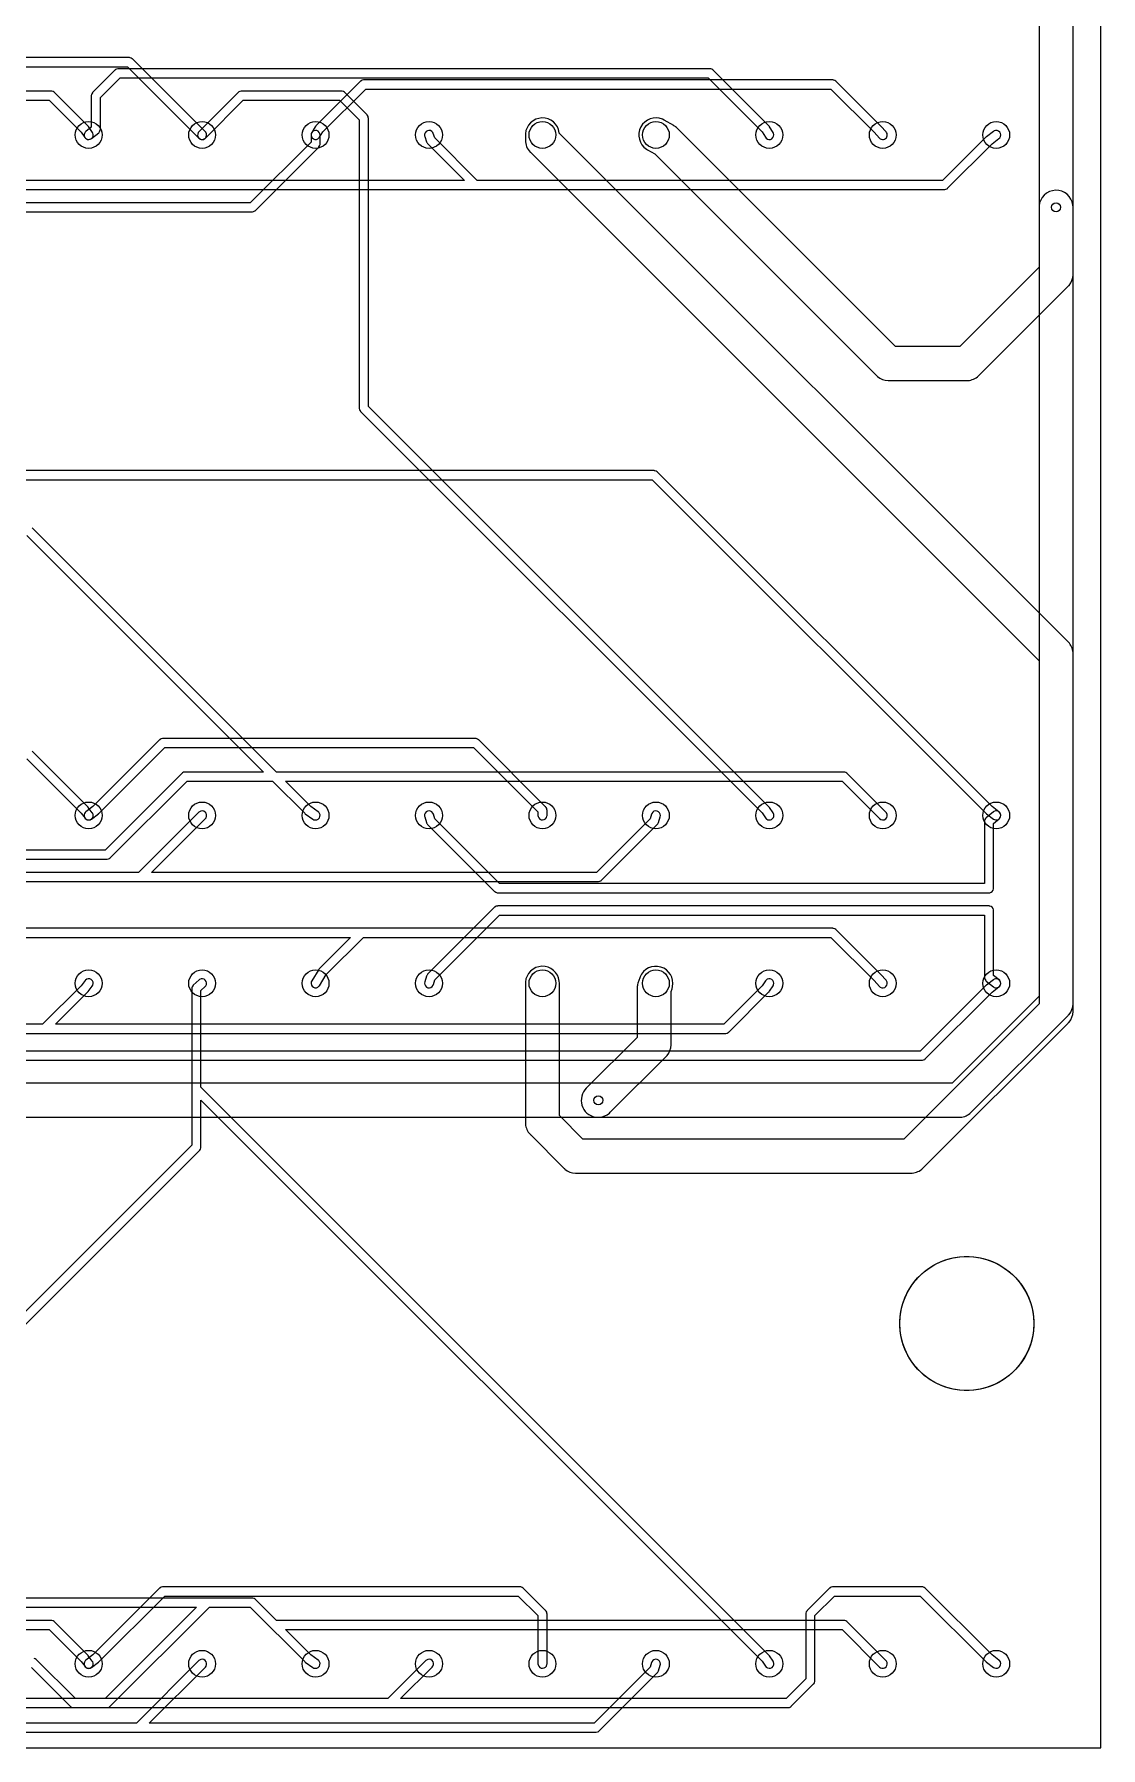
# Model space of a CAD drawing. Header units: millimetres. Extents: x 0 to 100, y 0 to 82.
# Drawn here: x 76.12 to 100, y 0 to 38.38 of the extents above; entities that cross this region are included whole.
import ezdxf

# ---------------------------------------------------------------- set-up
doc = ezdxf.new("R2010")
doc.units = ezdxf.units.MM

msp = doc.modelspace()

# ---------------------------------------------------------------- linework, layer by layer
at = {"layer": '16_copper'}
for points in [[(56.542, 37.648), (78.208, 37.648), (79.808, 36.048), (79.828, 36.033, 0.812818), (79.963, 36.179), (79.952, 36.192), (78.322, 37.822), (78.317, 37.826, 0.14076), (78.267, 37.85), (78.257, 37.851), (78.254, 37.852), (78.253, 37.851), (78.25, 37.852), (53.292, 37.852)], [(68.542, 36.898), (76.458, 36.898), (77.172, 36.185), (77.256, 36.062), (77.273, 36.043, 0.812811), (77.432, 36.163), (77.424, 36.178), (77.334, 36.308), (77.333, 36.308), (77.333, 36.309), (77.322, 36.322), (76.572, 37.072), (76.567, 37.076, 0.14076), (76.517, 37.1), (76.507, 37.101), (76.504, 37.102), (76.503, 37.101), (76.5, 37.102), (68.5, 37.102)], [(73.75, 34.898), (96.5, 34.898), (96.506, 34.899, 0.140725), (96.559, 34.917), (96.566, 34.924), (96.569, 34.925), (96.57, 34.926), (96.572, 34.928), (97.567, 35.923), (97.721, 36.039), (97.739, 36.056, 0.812806), (97.613, 36.21), (97.599, 36.201), (97.439, 36.081), (97.437, 36.08), (97.428, 36.072), (96.458, 35.102), (86.042, 35.102), (85.089, 36.055), (85.056, 36.152), (85.046, 36.175, 0.812808), (84.86, 36.104), (84.864, 36.088), (84.904, 35.968), (84.905, 35.965), (84.905, 35.963, 0.062133), (84.917, 35.941), (84.928, 35.928), (85.755, 35.102), (73.792, 35.102)], [(58.158, 14.119), (96.829, 14.119), (96.844, 14.12), (96.859, 14.12, 0.172129), (97.091, 14.224), (97.094, 14.226), (97.095, 14.228), (97.099, 14.231), (99.269, 16.401), (99.279, 16.412), (99.29, 16.423, 0.172152), (99.381, 16.661), (99.381, 16.664), (99.381, 16.666), (99.381, 16.671), (99.381, 34.5), (99.378, 34.549, 0.906837), (98.62, 34.526), (98.619, 34.5), (98.619, 16.829), (96.671, 14.881), (58, 14.881)], [(54.706, 28.398), (89.958, 28.398), (97.428, 20.928), (97.43, 20.927), (97.439, 20.919), (97.599, 20.799), (97.621, 20.786, 0.124733), (97.67, 20.779), (97.695, 20.785, 0.541593), (97.733, 20.95), (97.721, 20.961), (97.567, 21.077), (90.072, 28.572), (90.067, 28.576, 0.14076), (90.017, 28.6), (90.007, 28.601), (90.004, 28.602), (90.003, 28.601), (90, 28.602), (54.706, 28.602)], [(71, 19.898), (77.75, 19.898), (77.756, 19.899, 0.140725), (77.809, 19.917), (77.816, 19.924), (77.819, 19.925), (77.82, 19.926), (77.822, 19.928), (79.542, 21.648), (81.458, 21.648), (82.178, 20.928), (82.178, 20.928), (82.179, 20.928), (82.191, 20.917), (82.361, 20.797), (82.384, 20.785, 0.812815), (82.491, 20.952), (82.479, 20.963), (82.316, 21.078), (81.745, 21.648), (94.208, 21.648), (95.048, 20.808, 0.921471), (95.203, 20.939), (95.192, 20.952), (94.322, 21.822), (94.317, 21.826, 0.14076), (94.267, 21.85), (94.257, 21.851), (94.254, 21.852), (94.253, 21.851), (94.25, 21.852), (81.542, 21.852), (76.072, 27.322)], [(75.958, 27.148), (81.255, 21.852), (79.5, 21.852), (79.494, 21.851, 0.140725), (79.441, 21.833), (79.434, 21.826), (79.431, 21.825), (79.43, 21.824), (79.428, 21.822), (77.708, 20.102), (71.042, 20.102)], [(75.958, 22.148), (77.173, 20.933), (77.259, 20.819), (77.276, 20.801, 0.812806), (77.43, 20.927), (77.421, 20.941), (77.331, 21.061), (77.33, 21.063), (77.322, 21.072), (76.072, 22.322)], [(56.25, 19.398), (88.75, 19.398), (88.756, 19.399, 0.140725), (88.809, 19.417), (88.816, 19.424), (88.819, 19.425), (88.82, 19.426), (88.822, 19.428), (90.072, 20.678), (90.074, 20.681), (90.077, 20.684, 0.062123), (90.091, 20.705), (90.097, 20.72), (90.137, 20.85), (90.141, 20.875, 0.812805), (89.949, 20.925), (89.943, 20.91), (89.91, 20.804), (88.708, 19.602), (78.745, 19.602), (79.952, 20.808), (79.967, 20.828, 0.812818), (79.821, 20.963), (79.808, 20.952), (78.458, 19.602), (63.995, 19.602)], [(71.292, 18.148), (83.205, 18.148), (82.508, 17.452), (82.506, 17.449), (82.503, 17.447), (82.493, 17.433), (82.333, 17.173), (82.323, 17.15, 0.812808), (82.497, 17.053), (82.507, 17.067), (82.66, 17.317), (83.492, 18.148), (93.958, 18.148), (94.927, 17.18), (95.045, 17.051), (95.065, 17.035, 0.812806), (95.205, 17.176), (95.195, 17.189), (95.075, 17.319), (95.073, 17.32), (95.072, 17.322), (94.072, 18.322), (94.067, 18.326, 0.14076), (94.017, 18.35), (94.007, 18.351), (94.004, 18.352), (94.003, 18.351), (94, 18.352), (58.5, 18.352)], [(61.5, 15.398), (96, 15.398), (96.006, 15.399, 0.140725), (96.059, 15.417), (96.066, 15.424), (96.069, 15.425), (96.07, 15.426), (96.072, 15.428), (97.567, 16.923), (97.721, 17.039), (97.739, 17.056, 0.812806), (97.613, 17.21), (97.599, 17.201), (97.439, 17.081), (97.437, 17.08), (97.428, 17.072), (95.958, 15.602), (61.542, 15.602)], [(68.65, 15.998), (91.6, 15.998), (91.606, 15.999, 0.140725), (91.659, 16.017), (91.666, 16.024), (91.669, 16.025), (91.67, 16.026), (91.672, 16.028), (92.572, 16.928), (92.573, 16.93), (92.574, 16.931), (92.585, 16.944), (92.665, 17.064), (92.676, 17.086, 0.812812), (92.506, 17.189), (92.495, 17.176), (92.421, 17.065), (91.558, 16.202), (76.595, 16.202), (77.322, 16.928), (77.323, 16.93), (77.331, 16.939), (77.421, 17.059), (77.434, 17.081, 0.812811), (77.27, 17.193), (77.259, 17.181), (77.173, 17.067), (76.308, 16.202), (68.692, 16.202)], [(71, 0.898), (77.75, 0.898), (77.756, 0.899, 0.140725), (77.809, 0.917), (77.816, 0.924), (77.819, 0.925), (77.82, 0.926), (77.822, 0.928), (80.042, 3.148), (80.958, 3.148), (82.178, 1.928), (82.178, 1.928), (82.179, 1.928), (82.191, 1.917), (82.361, 1.797), (82.384, 1.785, 0.812815), (82.491, 1.952), (82.479, 1.963), (82.316, 2.078), (81.745, 2.648), (94.208, 2.648), (95.048, 1.808), (95.068, 1.793, 0.812818), (95.203, 1.939), (95.192, 1.952), (94.322, 2.822), (94.317, 2.826, 0.14076), (94.267, 2.85), (94.257, 2.851), (94.254, 2.852), (94.253, 2.851), (94.25, 2.852), (81.542, 2.852), (81.072, 3.322), (81.067, 3.326, 0.14076), (81.017, 3.35), (81.007, 3.351), (81.004, 3.352), (81.003, 3.351), (81, 3.352), (64.042, 3.352)], [(61.995, 2.648), (76.458, 2.648), (77.173, 1.933), (77.259, 1.819), (77.276, 1.801, 0.812806), (77.43, 1.927), (77.421, 1.941), (77.331, 2.061), (77.33, 2.063), (77.322, 2.072), (76.572, 2.822), (76.567, 2.826, 0.14076), (76.517, 2.85), (76.507, 2.851), (76.504, 2.852), (76.503, 2.851), (76.5, 2.852), (38.25, 2.852)], [(16.55, 0.348), (88.7, 0.348), (88.706, 0.349, 0.140725), (88.759, 0.367), (88.766, 0.374), (88.769, 0.375), (88.77, 0.376), (88.772, 0.378), (90.072, 1.678), (90.074, 1.681), (90.077, 1.684, 0.062123), (90.091, 1.705), (90.097, 1.72), (90.137, 1.85), (90.141, 1.875, 0.812805), (89.949, 1.925), (89.943, 1.91), (89.91, 1.804), (88.658, 0.552), (78.695, 0.552), (79.952, 1.808), (79.967, 1.828, 0.812818), (79.821, 1.963), (79.808, 1.952), (78.408, 0.552), (63.945, 0.552)]]:
    msp.add_lwpolyline(points, format="xyb", dxfattribs=at)
msp.add_lwpolyline([(95.137, 36.02, 0.541588), (95.205, 36.176), (95.195, 36.189), (95.075, 36.319), (95.073, 36.32), (95.072, 36.322), (94.072, 37.322), (94.067, 37.326, 0.14076), (94.017, 37.35), (94.007, 37.351), (94.004, 37.352), (94.003, 37.351), (94, 37.352), (83.5, 37.352), (83.494, 37.351, 0.140725), (83.441, 37.333), (83.434, 37.326), (83.431, 37.325), (83.43, 37.324), (83.428, 37.322), (82.428, 36.322), (82.426, 36.319), (82.423, 36.317), (82.413, 36.303), (82.333, 36.173), (82.323, 36.15, 0.812808), (82.497, 36.053), (82.507, 36.067), (82.58, 36.187), (83.542, 37.148), (93.958, 37.148), (94.927, 36.18), (95.045, 36.051), (95.065, 36.035, 0.124733), (95.112, 36.019)], format="xyb", close=True, dxfattribs=at)
msp.add_lwpolyline([(64, 3.148), (79.755, 3.148), (77.708, 1.102), (71.042, 1.102)], dxfattribs=at)
at = {"layer": '1_copper'}
for points in [[(98.619, 46.092), (98.619, 33.158), (96.842, 31.381), (95.408, 31.381), (90.519, 36.269), (90.509, 36.278), (90.5, 36.288, 0.032037), (90.461, 36.317), (90.445, 36.327), (90.442, 36.329), (90.441, 36.329), (90.439, 36.331), (90.229, 36.451), (90.185, 36.472, 0.906836), (89.829, 35.803), (89.851, 35.789), (90.017, 35.695), (94.981, 30.731), (94.992, 30.721), (95.002, 30.71, 0.172152), (95.24, 30.619), (95.244, 30.619), (95.246, 30.619), (95.25, 30.619), (97, 30.619), (97.015, 30.62), (97.03, 30.62, 0.172129), (97.262, 30.724), (97.265, 30.726), (97.266, 30.728), (97.269, 30.731), (99.269, 32.731), (99.279, 32.742), (99.29, 32.752, 0.172152), (99.381, 32.99), (99.381, 32.994), (99.381, 32.996), (99.381, 33), (99.381, 46.25)], [(71.75, 34.398), (81, 34.398), (81.006, 34.399, 0.140725), (81.059, 34.417), (81.066, 34.424), (81.069, 34.425), (81.07, 34.426), (81.072, 34.428), (82.492, 35.848), (82.496, 35.853, 0.14076), (82.52, 35.903), (82.521, 35.913), (82.522, 35.916), (82.521, 35.917), (82.522, 35.92), (82.522, 36.12), (82.518, 36.145, 0.812812), (82.32, 36.137), (82.318, 36.12), (82.318, 35.962), (80.958, 34.602), (71.792, 34.602)], [(68.222, 1.778), (79.822, 13.378), (79.826, 13.383, 0.14076), (79.85, 13.433), (79.851, 13.443), (79.852, 13.446), (79.851, 13.447), (79.852, 13.45), (79.852, 14.505), (92.421, 1.935), (92.495, 1.824), (92.512, 1.805, 0.812815), (92.673, 1.922), (92.665, 1.936), (92.585, 2.056), (92.583, 2.058), (92.583, 2.059), (92.572, 2.072), (79.852, 14.792), (79.852, 16.956), (79.949, 17.045), (79.965, 17.065, 0.812806), (79.824, 17.205), (79.811, 17.195), (79.681, 17.075), (79.676, 17.068), (79.67, 17.062, 0.124733), (79.65, 17.017), (79.649, 17.011, 0.013421), (79.649, 17.005), (79.648, 17), (79.648, 13.492), (68.137, 1.981)], [(76.058, 1.798), (76.928, 0.928), (76.933, 0.924, 0.14076), (76.983, 0.9), (76.993, 0.899), (76.996, 0.898), (76.997, 0.899), (77, 0.898), (93, 0.898), (93.006, 0.899, 0.140725), (93.059, 0.917), (93.066, 0.924), (93.069, 0.925), (93.07, 0.926), (93.072, 0.928), (93.572, 1.428), (93.576, 1.433, 0.14076), (93.6, 1.483), (93.601, 1.493), (93.602, 1.496), (93.601, 1.497), (93.602, 1.5), (93.602, 2.958), (94.042, 3.398), (95.958, 3.398), (97.428, 1.928), (97.43, 1.927), (97.439, 1.919), (97.599, 1.799), (97.621, 1.786, 0.812811), (97.733, 1.95), (97.721, 1.961), (97.567, 2.077), (96.072, 3.572), (96.067, 3.576, 0.14076), (96.017, 3.6), (96.007, 3.601), (96.004, 3.602), (96.003, 3.601), (96, 3.602), (94, 3.602), (93.994, 3.601, 0.140725), (93.941, 3.583), (93.934, 3.576), (93.931, 3.575), (93.93, 3.574), (93.928, 3.572), (93.428, 3.072), (93.424, 3.067, 0.14076), (93.4, 3.017), (93.399, 3.007), (93.398, 3.004), (93.399, 3.003), (93.398, 3), (93.398, 1.542), (92.958, 1.102), (84.325, 1.102), (85.032, 1.808), (85.047, 1.828, 0.812818), (84.901, 1.963), (84.888, 1.952), (84.038, 1.102), (77.042, 1.102), (76.172, 1.972), (76.167, 1.976, 0.14076), (76.117, 2)]]:
    msp.add_lwpolyline(points, format="xyb", dxfattribs=at)
for points in [[(77.367, 36.022), (77.39, 36.032), (77.404, 36.041), (77.564, 36.171), (77.572, 36.18), (77.58, 36.188, 0.124733), (77.6, 36.233), (77.6, 36.235), (77.601, 36.235), (77.601, 36.238), (77.602, 36.25), (77.602, 36.958), (78.042, 37.398), (91.208, 37.398), (92.42, 36.187), (92.493, 36.067), (92.509, 36.047, 0.812806), (92.674, 36.158), (92.667, 36.173), (92.587, 36.303), (92.584, 36.306), (92.583, 36.309), (92.572, 36.322), (91.322, 37.572), (91.317, 37.576, 0.14076), (91.267, 37.6), (91.257, 37.601), (91.254, 37.602), (91.253, 37.601), (91.25, 37.602), (78, 37.602), (77.994, 37.601, 0.140725), (77.941, 37.583), (77.934, 37.576), (77.931, 37.575), (77.93, 37.574), (77.928, 37.572), (77.428, 37.072), (77.424, 37.067, 0.14076), (77.4, 37.017), (77.399, 37.007), (77.398, 37.004), (77.399, 37.003), (77.398, 37), (77.398, 36.298), (77.276, 36.199), (77.259, 36.181, 0.624739), (77.342, 36.018)], [(92.606, 20.782, 0.463864), (92.673, 20.922), (92.665, 20.936), (92.585, 21.056), (92.583, 21.058), (92.583, 21.059), (92.572, 21.072), (83.602, 30.042), (83.602, 36.5), (83.601, 36.506, 0.140725), (83.583, 36.559), (83.576, 36.566), (83.575, 36.569), (83.574, 36.57), (83.572, 36.572), (83.072, 37.072), (83.067, 37.076, 0.14076), (83.017, 37.1), (83.007, 37.101), (83.004, 37.102), (83.003, 37.101), (83, 37.102), (80.76, 37.102), (80.754, 37.101, 0.140725), (80.701, 37.083), (80.694, 37.076), (80.691, 37.075), (80.69, 37.074), (80.688, 37.072), (79.808, 36.192), (79.793, 36.172, 0.812818), (79.939, 36.037), (79.952, 36.048), (80.802, 36.898), (82.958, 36.898), (83.398, 36.458), (83.398, 30), (83.399, 29.994, 0.140725), (83.417, 29.941), (83.424, 29.934), (83.425, 29.931), (83.426, 29.93), (83.428, 29.928), (92.421, 20.935), (92.495, 20.824), (92.512, 20.805, 0.188317), (92.581, 20.778)], [(95.765, 12.87), (95.78, 12.87, 0.172129), (96.012, 12.974), (96.015, 12.976), (96.016, 12.978), (96.019, 12.981), (99.269, 16.231), (99.279, 16.242), (99.29, 16.252, 0.172152), (99.381, 16.49), (99.381, 16.494), (99.381, 16.496), (99.381, 16.5), (99.381, 24.5), (99.38, 24.515), (99.38, 24.53, 0.172129), (99.276, 24.762), (99.274, 24.765), (99.272, 24.766), (99.269, 24.769), (87.878, 36.16), (87.878, 36.169, 0.906837), (87.12, 36.146), (87.119, 36.12), (87.119, 36, 0.192205), (87.224, 35.738), (87.226, 35.735), (87.228, 35.734), (87.231, 35.731), (98.619, 24.342), (98.619, 16.658), (95.592, 13.631), (88.408, 13.631), (87.881, 14.158), (87.881, 17.12), (87.878, 17.169, 0.906837), (87.12, 17.146), (87.119, 17.12), (87.119, 14), (87.12, 13.985), (87.12, 13.97, 0.172129), (87.224, 13.738), (87.226, 13.735), (87.228, 13.734), (87.231, 13.731), (87.981, 12.981), (87.992, 12.971), (88.002, 12.96, 0.172152), (88.24, 12.869), (88.244, 12.869), (88.246, 12.869), (88.25, 12.869), (95.75, 12.869)], [(77.363, 20.781), (77.387, 20.79), (77.401, 20.799), (77.561, 20.919), (77.563, 20.92), (77.572, 20.928), (79.042, 22.398), (85.958, 22.398), (87.398, 20.958), (87.398, 20.88), (87.402, 20.855, 0.812812), (87.6, 20.863), (87.602, 20.88), (87.602, 21), (87.601, 21.006, 0.140725), (87.583, 21.059), (87.576, 21.066), (87.575, 21.069), (87.574, 21.07), (87.572, 21.072), (86.072, 22.572), (86.067, 22.576, 0.14076), (86.017, 22.6), (86.007, 22.601), (86.004, 22.602), (86.003, 22.601), (86, 22.602), (79, 22.602), (78.994, 22.601, 0.140725), (78.941, 22.583), (78.934, 22.576), (78.931, 22.575), (78.93, 22.574), (78.928, 22.572), (77.433, 21.077), (77.279, 20.961), (77.261, 20.944, 0.624734), (77.338, 20.778)], [(97.508, 19.149), (97.517, 19.15, 0.320575), (97.6, 19.233), (97.601, 19.239, 0.013452), (97.601, 19.244), (97.602, 19.25), (97.602, 20.702), (97.724, 20.801), (97.741, 20.819, 0.812811), (97.61, 20.968), (97.596, 20.959), (97.436, 20.829), (97.428, 20.82), (97.42, 20.812, 0.124733), (97.4, 20.767), (97.4, 20.765), (97.399, 20.765), (97.399, 20.762), (97.398, 20.75), (97.398, 19.352), (86.542, 19.352), (85.09, 20.804), (85.057, 20.91), (85.047, 20.933, 0.812807), (84.859, 20.866), (84.863, 20.85), (84.903, 20.72), (84.904, 20.717), (84.905, 20.713, 0.062133), (84.917, 20.691), (84.928, 20.678), (86.428, 19.178), (86.433, 19.174, 0.14076), (86.483, 19.15), (86.493, 19.149), (86.496, 19.148), (86.497, 19.149), (86.5, 19.148), (97.5, 19.148)], [(97.691, 17.023, 0.541596), (97.736, 17.187), (97.724, 17.199), (97.602, 17.298), (97.602, 18.75), (97.601, 18.758), (97.6, 18.767, 0.320575), (97.517, 18.85), (97.511, 18.851, 0.013452), (97.506, 18.851), (97.5, 18.852), (86.5, 18.852), (86.494, 18.851, 0.140725), (86.441, 18.833), (86.434, 18.826), (86.431, 18.825), (86.43, 18.824), (86.428, 18.822), (84.928, 17.322), (84.926, 17.319), (84.923, 17.316, 0.062123), (84.909, 17.295), (84.903, 17.28), (84.863, 17.15), (84.859, 17.125, 0.812805), (85.051, 17.075), (85.057, 17.09), (85.09, 17.196), (86.542, 18.648), (97.398, 18.648), (97.398, 17.25), (97.4, 17.238), (97.401, 17.227, 0.124738), (97.424, 17.183), (97.425, 17.182), (97.425, 17.181), (97.427, 17.18), (97.436, 17.171), (97.596, 17.041), (97.617, 17.028, 0.12473), (97.666, 17.019)], [(88.78, 14.12, 0.161508), (89.001, 14.213), (89.019, 14.231), (90.269, 15.481), (90.279, 15.492), (90.29, 15.502, 0.172152), (90.381, 15.74), (90.381, 15.744), (90.381, 15.746), (90.381, 15.75), (90.381, 16.938), (90.401, 17), (90.414, 17.047, 0.906836), (89.687, 17.264), (89.679, 17.24), (89.639, 17.121, 0.000042), (89.639, 17.121), (89.639, 17.12, 0.063729), (89.62, 17.026), (89.62, 17.025), (89.62, 17.025), (89.62, 17.024), (89.619, 17), (89.619, 15.908), (88.481, 14.769), (88.448, 14.733, 0.605465), (88.731, 14.119)], [(77.363, 1.781), (77.387, 1.79), (77.401, 1.799), (77.561, 1.919), (77.563, 1.92), (77.572, 1.928), (79.042, 3.398), (86.958, 3.398), (87.398, 2.958), (87.398, 1.88), (87.402, 1.855, 0.812812), (87.6, 1.863), (87.602, 1.88), (87.602, 3), (87.601, 3.006, 0.140725), (87.583, 3.059), (87.576, 3.066), (87.575, 3.069), (87.574, 3.07), (87.572, 3.072), (87.072, 3.572), (87.067, 3.576, 0.14076), (87.017, 3.6), (87.007, 3.601), (87.004, 3.602), (87.003, 3.601), (87, 3.602), (79, 3.602), (78.994, 3.601, 0.140725), (78.941, 3.583), (78.934, 3.576), (78.931, 3.575), (78.93, 3.574), (78.928, 3.572), (77.433, 2.077), (77.279, 1.961), (77.261, 1.944, 0.624734), (77.338, 1.778)]]:
    msp.add_lwpolyline(points, format="xyb", close=True, dxfattribs=at)
at = {"layer": 'drills_NPTH'}
msp.add_circle((97, 9.5), 1.5, dxfattribs=at)
at = {"layer": 'drills_PTH'}
for centre in [(77.34, 36.12), (79.88, 36.12), (82.42, 36.12), (84.96, 36.12), (87.5, 36.12), (90.04, 36.12), (92.58, 36.12), (95.12, 36.12), (97.66, 36.12), (77.34, 20.88), (79.88, 20.88), (82.42, 20.88), (84.96, 20.88), (87.5, 20.88), (90.04, 20.88), (92.58, 20.88), (95.12, 20.88), (97.66, 20.88), (77.34, 17.12), (79.88, 17.12), (82.42, 17.12), (84.96, 17.12), (87.5, 17.12), (90.04, 17.12), (92.58, 17.12), (95.12, 17.12), (97.66, 17.12), (77.34, 1.88), (79.88, 1.88), (82.42, 1.88), (84.96, 1.88), (87.5, 1.88), (90.04, 1.88), (92.58, 1.88), (95.12, 1.88), (97.66, 1.88)]:
    msp.add_circle(centre, 0.3, dxfattribs=at)
at = {"layer": 'drills_via_1_16'}
for centre in [(99, 34.5), (88.75, 14.5)]:
    msp.add_circle(centre, 0.1, dxfattribs=at)
at = {"layer": 'holes'}
msp.add_lwpolyline([(98.5, 9.446), (98.492, 9.34), (98.477, 9.234), (98.454, 9.129), (98.424, 9.026), (98.387, 8.926), (98.342, 8.828), (98.291, 8.734), (98.233, 8.644), (98.169, 8.558), (98.099, 8.477), (98.023, 8.401), (97.942, 8.331), (97.856, 8.267), (97.766, 8.209), (97.672, 8.158), (97.574, 8.113), (97.474, 8.076), (97.371, 8.046), (97.267, 8.023), (97.16, 8.008), (97.054, 8), (96.946, 8), (96.84, 8.008), (96.734, 8.023), (96.629, 8.046), (96.526, 8.076), (96.426, 8.113), (96.328, 8.158), (96.234, 8.209), (96.144, 8.267), (96.058, 8.331), (95.977, 8.401), (95.901, 8.477), (95.831, 8.558), (95.767, 8.644), (95.709, 8.734), (95.658, 8.828), (95.613, 8.926), (95.576, 9.026), (95.546, 9.129), (95.523, 9.234), (95.508, 9.34), (95.5, 9.446), (95.5, 9.554), (95.508, 9.66), (95.523, 9.767), (95.546, 9.871), (95.576, 9.974), (95.613, 10.074), (95.658, 10.172), (95.709, 10.266), (95.767, 10.356), (95.831, 10.442), (95.901, 10.523), (95.977, 10.599), (96.058, 10.669), (96.144, 10.733), (96.234, 10.791), (96.328, 10.842), (96.426, 10.887), (96.526, 10.924), (96.629, 10.954), (96.734, 10.977), (96.84, 10.992), (96.946, 11), (97.054, 11), (97.16, 10.992), (97.267, 10.977), (97.371, 10.954), (97.474, 10.924), (97.574, 10.887), (97.672, 10.842), (97.766, 10.791), (97.856, 10.733), (97.942, 10.669), (98.023, 10.599), (98.099, 10.523), (98.169, 10.442), (98.233, 10.356), (98.291, 10.266), (98.342, 10.172), (98.387, 10.074), (98.424, 9.974), (98.454, 9.871), (98.477, 9.767), (98.492, 9.66), (98.5, 9.554), (98.5, 9.446)], close=True, dxfattribs=at)
at = {"layer": 'outline'}
msp.add_lwpolyline([(0, 0), (100, 0), (100, 76), (62.26, 76), (62.26, 79), (100, 79), (100, 82), (0, 82)], dxfattribs=at)

doc.saveas('drawing.dxf')
